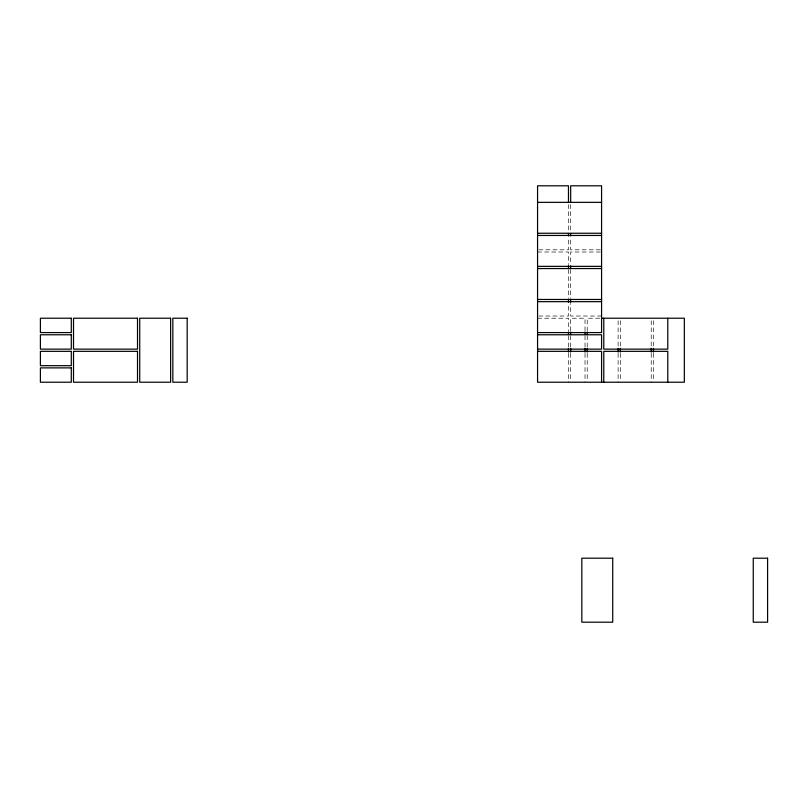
<?xml version="1.0" encoding="UTF-8"?>
<svg xmlns="http://www.w3.org/2000/svg" width="808" height="808" viewBox="0 0 808 808"><rect width="100%" height="100%" fill="white"/><g stroke="black" fill="none" stroke-linecap="round" stroke-linejoin="round"><path stroke-width="0.61" stroke-dasharray="4.04 3.03" d="M538.805 249.803L568.468 249.803L568.468 237.249M600.334 249.803L570.67 249.803L570.67 237.249M537.562 252.005L568.468 252.005L568.468 264.559M600.334 252.005L570.67 252.005L570.67 264.559M538.805 316.019L568.468 316.019L568.468 303.465M601.576 316.019L570.67 316.019L570.67 303.465M537.562 318.221L568.468 318.221L568.468 330.775M599.587 318.221L587.224 318.221L587.224 330.775M653.44 320.736L653.44 347.087M653.44 353.359L653.44 380.972M651.228 320.736L651.228 347.087M651.228 353.359L651.228 382.224M620.332 320.736L620.332 347.087M620.332 353.359L620.332 380.972M618.12 320.736L618.12 347.087M618.12 353.359L618.12 382.224M587.224 335.795L587.224 347.087M587.224 353.359L587.224 380.972M585.022 330.775L585.022 318.221L570.67 318.221L570.67 330.775M585.022 335.795L585.022 347.087M585.022 353.359L585.022 382.224M570.67 204.626L570.67 230.977M570.67 269.579L570.67 298.445M570.67 335.795L570.67 347.087M570.67 353.359L570.67 380.972M568.468 204.626L568.468 230.977M568.468 269.579L568.468 298.445M568.468 335.795L568.468 347.087M568.468 353.359L568.468 382.224"/><path stroke-width="1.21" d="M537.562 202.353L601.576 202.353M537.562 233.249L601.576 233.249M537.562 235.461L601.576 235.461M537.562 266.357L601.576 266.357M537.562 268.559L601.576 268.559M537.562 299.465L601.576 299.465M537.562 301.667L601.576 301.667M602.061 318.221L684.336 318.221L684.336 382.224L537.562 382.224L537.562 185.8L568.468 185.8L568.468 202.111M537.562 332.573L601.576 332.573L601.576 185.8L570.67 185.8L570.67 202.111M537.562 334.775L601.576 334.775L601.576 349.127L537.562 349.127M537.562 351.329L601.576 351.329L601.576 382.224M667.782 318.221L667.782 349.127L603.778 349.127L603.778 318.221M667.782 382.224L667.782 351.329L603.778 351.329L603.778 382.224M653.44 348.339L653.44 352.106M651.228 348.339L651.228 352.106M620.332 348.339L620.332 352.106M618.12 348.339L618.12 352.106M587.224 332.027L587.224 334.542M587.224 348.339L587.224 352.106M585.022 332.027L585.022 334.542M585.022 348.339L585.022 352.106M570.67 233.492L570.67 235.997M570.67 265.812L570.67 268.327M570.67 299.697L570.67 302.212M570.67 332.027L570.67 334.542M570.67 348.339L570.67 352.106M568.468 233.492L568.468 235.997M568.468 265.812L568.468 268.327M568.468 299.697L568.468 302.212M568.468 332.027L568.468 334.542M568.468 348.339L568.468 352.106M71.296 318.221L40.4 318.221L40.4 332.573L71.296 332.573L71.296 318.221M137.512 318.221L73.508 318.221L73.508 349.127L137.512 349.127L137.512 318.221M170.619 318.221L139.723 318.221L139.723 382.224L170.619 382.224L170.619 318.221M187.173 318.221L172.831 318.221L172.831 382.224L187.173 382.224L187.173 318.221M71.296 334.775L40.4 334.775L40.4 349.127L71.296 349.127L71.296 334.775M71.296 351.329L40.4 351.329L40.4 365.681L71.296 365.681L71.296 351.329M137.512 351.329L73.508 351.329L73.508 382.224L137.512 382.224L137.512 351.329M71.296 367.882L40.4 367.882L40.4 382.224L71.296 382.224L71.296 367.882M612.727 558.197L581.831 558.197L581.831 622.2L612.727 622.2L612.727 558.197M767.6 558.197L753.258 558.197L753.258 622.2L767.6 622.2L767.6 558.197"/></g></svg>
